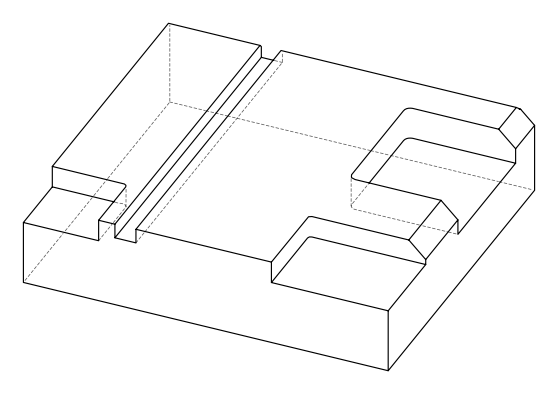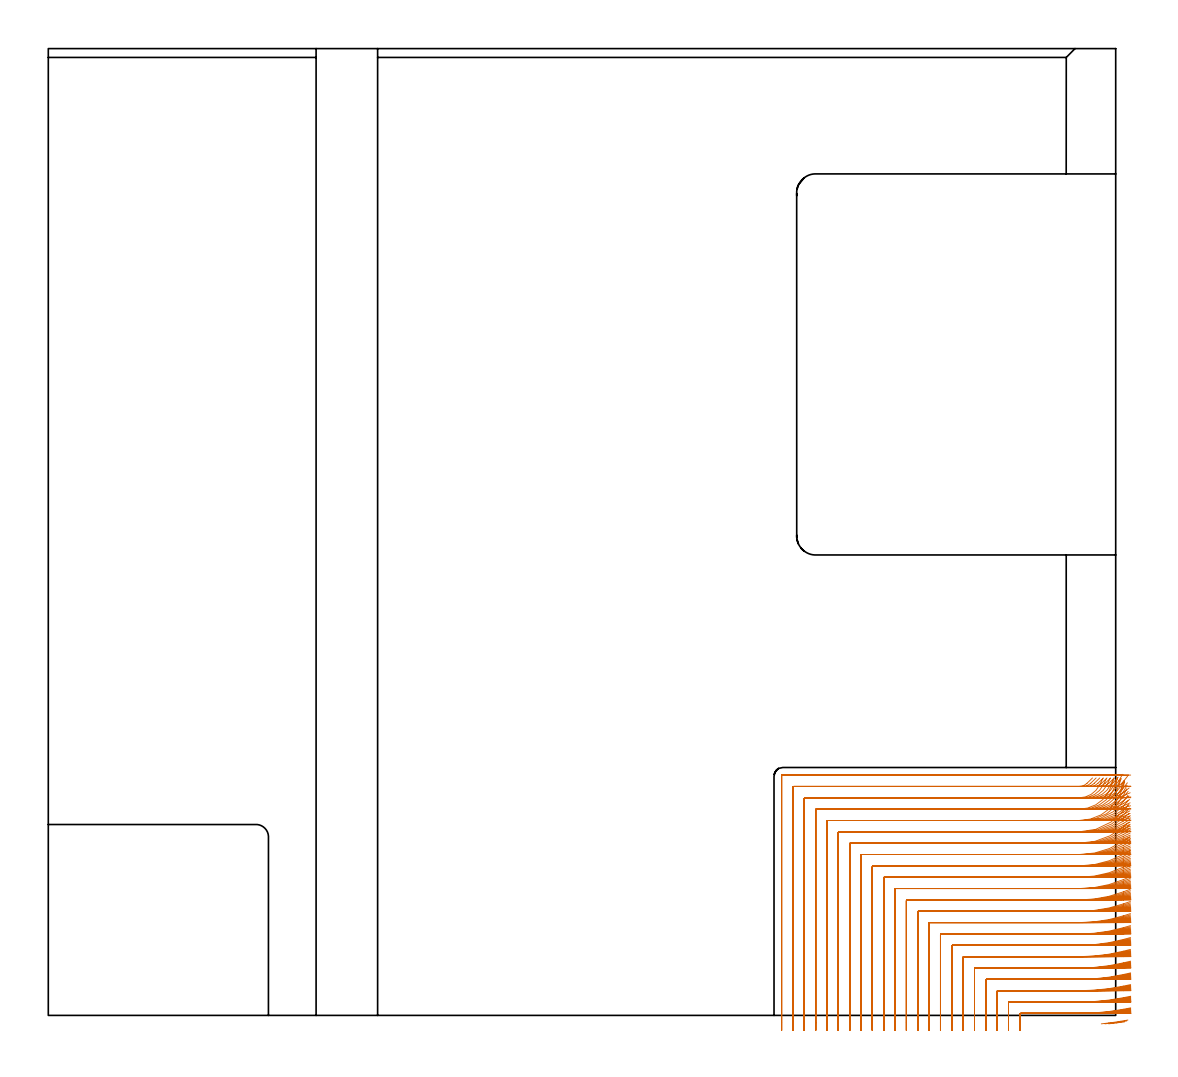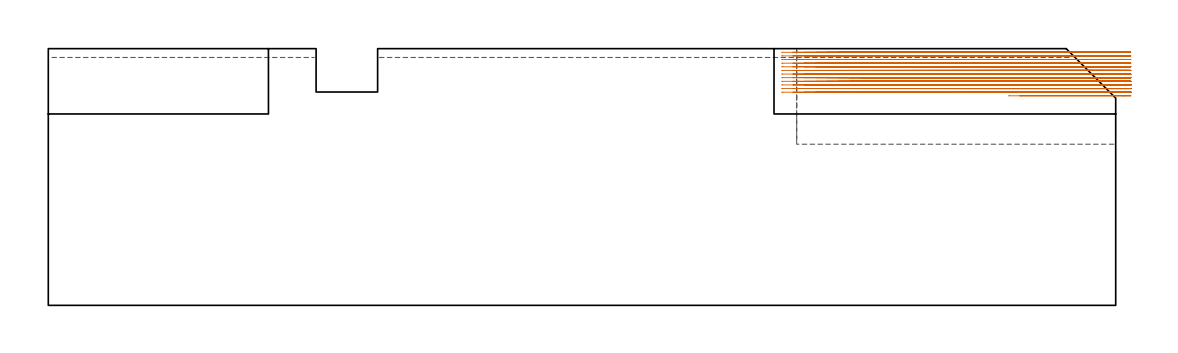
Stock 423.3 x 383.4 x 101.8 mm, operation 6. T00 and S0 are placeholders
(PLAN: 8 operations, 4 tool changes, 271.1 min)
(1 AREA_MILL | FG_CHAMFER_SURFACE | UGT0205_001 | 1.85 min | 665 mm3)
(2 AREA_MILL_1 | FG_CHAMFER_SURFACE_1 | UGT0205_001 | 5.1 min | 19206 mm3)
(3 AREA_MILL_2 | FG_CHAMFER_SURFACE_2 | UGT0205_001 | 4.55 min | 1719 mm3)
(4 AREA_MILL_3 | FG_CHAMFER_SURFACE_3 | UGT0205_001 | 3.14 min | 11022 mm3)
(5 MILL_CORNER_NOTCH_RECTANGULAR | CORNER_NOTCH_RECTANGULAR | NXT0201_009 | Follow Part, ap 2, ae 75% | 36.75 min | 171029 mm3)
(6 MILL_CORNER_NOTCH_RECTANGULAR_1 | CORNER_NOTCH_RECTANGULAR_1 | NXT0201_008 | Follow Part, ap 1.5, ae 75% | 125.67 min | 343431 mm3)
(7 MILL_SLOT | SLOT_PARTIAL_RECTANGULAR | NXT0201_011 | Follow Part, ap 3, ae 75% | 88.8 min | 720566 mm3)
(8 MILL_RECTANGULAR_SLOT | SLOT_RECTANGULAR | UGT0201_106 | Follow Part, ap 6, ae 75% | 5.25 min | 160859 mm3)
(TOOL UGT0205_001 | Chamfer Mill 20 x 3 x 45 deg. | D20 FL50 Z2)
(TOOL NXT0201_009 | ENDMILL 8mm [2P460-0800-NA 1630] | D8 FL26 Z6)
(TOOL NXT0201_008 | ENDMILL 6mm [2P460-0600-NA 1630] | D6 FL26 Z6)
(TOOL NXT0201_011 | ENDMILL 12mm [2P460-1200-NA 1630] | D12 FL38 Z6)
(TOOL UGT0201_106 | End Mill 24 mm | D24 FL25 Z2)
(OP 6 MILL_CORNER_NOTCH_RECTANGULAR_1, part 1 of 2)
G17 G21 G94 G90
T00 M6
G54
G17 G0 G90 X428.139 Y-1.842 S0 M3
G43 Z111.8 H1
Z100.361
G94 G1 X425.18 Y-2.338 F250.
G2 X420.566 Y-3. R99.
G1 X417.587 Y-3.356
G0 Z111.8
X429.248 Y2.987
Z100.361
G1 X426.3 Y2.432
G2 X408.814 Y0.8 R94.5 F500.
G1 X385.594
G3 X385.3 Y0.506 R0.3
G1 Y-3.
Y-6. F250.
G0 Z111.8
X429.243 Y7.598
Z100.361
G1 X426.3 Y7.015
G2 X408.814 Y5.3 R90. F500.
G1 X381.094
G3 X380.8 Y5.006 R0.3
G1 Y-3.
Y-6. F250.
G0 Z111.8
X429.237 Y12.221
Z100.361
G1 X426.3 Y11.607
G2 X408.814 Y9.8 R85.5 F500.
G1 X376.594
G3 X376.3 Y9.506 R0.3
G1 Y-3.
Y-6. F250.
G0 Z111.8
X429.229 Y16.858
Z100.361
G1 X426.3 Y16.21
G2 X408.814 Y14.3 R81. F500.
G1 X372.094
G3 X371.8 Y14.006 R0.3
G1 Y-3.
Y-6. F250.
G0 Z111.8
X429.221 Y21.511
Z100.361
G1 X426.3 Y20.825
G2 X408.814 Y18.8 R76.5 F500.
G1 X367.595
G3 X367.3 Y18.505 R0.3
G1 Y-3.
Y-6. F250.
G0 Z111.8
X429.21 Y26.184
Z100.361
G1 X426.3 Y25.456
G2 X408.814 Y23.3 R72. F500.
G1 X363.095
G3 X362.8 Y23.005 R0.3
G1 Y-3.
Y-6. F250.
G0 Z111.8
X429.198 Y30.881
Z100.361
G1 X426.3 Y30.104
G2 X408.814 Y27.8 R67.5 F500.
G1 X358.595
G3 X358.3 Y27.505 R0.3
G1 Y-3.
Y-6. F250.
G0 Z111.8
X429.182 Y35.608
Z100.361
G1 X426.3 Y34.775
G2 X408.814 Y32.3 R63. F500.
G1 X354.095
G3 X353.8 Y32.005 R0.3
G1 Y-3.
Y-6. F250.
G0 Z111.8
X429.163 Y40.371
Z100.361
G1 X426.3 Y39.474
G2 X408.814 Y36.8 R58.5 F500.
G1 X349.595
G3 X349.3 Y36.505 R0.3
G1 Y-3.
Y-6. F250.
G0 Z111.8
X429.138 Y45.181
Z100.361
G1 X426.3 Y44.209
G2 X408.814 Y41.3 R54. F500.
G1 X345.096
G3 X344.8 Y41.004 R0.3
G1 Y-3.
Y-6. F250.
G0 Z111.8
X429.107 Y50.051
Z100.361
G1 X426.3 Y48.991
G2 X408.814 Y45.8 R49.5 F500.
G1 X340.596
G3 X340.3 Y45.504 R0.3
G1 Y-3.
Y-6. F250.
G0 Z111.8
X429.064 Y55.002
Z100.361
G1 X426.3 Y53.836
G2 X408.814 Y50.3 R45. F500.
G1 X336.096
G3 X335.8 Y50.004 R0.3
G1 Y-3.
Y-6. F250.
G0 Z111.8
X429.006 Y60.065
Z100.361
G1 X426.3 Y58.769
G2 X408.814 Y54.8 R40.5 F500.
G1 X331.596
G3 X331.3 Y54.504 R0.3
G1 Y-3.
Y-6. F250.
G0 Z111.8
X428.922 Y65.289
Z100.361
G1 X426.3 Y63.832
G2 X408.814 Y59.3 R36. F500.
G1 X327.096
G3 X326.8 Y59.004 R0.3
G1 Y-3.
Y-6. F250.
G0 Z111.8
X428.795 Y70.764
Z100.361
G1 X426.3 Y69.099
G2 X408.814 Y63.8 R31.5 F500.
G1 X322.596
G3 X322.3 Y63.504 R0.3
G1 Y-3.
Y-6. F250.
G0 Z111.8
X428.586 Y76.67
Z100.361
G1 X426.3 Y74.727
G2 X408.814 Y68.3 R27. F500.
G1 X318.097
G3 X317.8 Y68.003 R0.3
G1 Y-3.
Y-6. F250.
G0 Z111.8
X428.188 Y83.472
Z100.361
G1 X426.3 Y81.141
G2 X408.814 Y72.8 R22.5 F500.
G1 X313.597
G3 X313.3 Y72.503 R0.3
G1 Y-3.
Y-6. F250.
G0 Z111.8
X426.86 Y92.591
Z100.361
G1 X425.933 Y89.738
G2 X408.814 Y77.3 R18. F500.
G1 X309.097
G3 X308.8 Y77.003 R0.3
G1 Y-3.
Y-6. F250.
G0 Z111.8
X422.597 Y94.165
Z100.361
G1 X421.708 Y91.3
G2 X408.814 Y81.8 R13.5 F500.
G1 X304.597
G3 X304.3 Y81.503 R0.3
G1 Y-3.
Y-6. F250.
G0 Z111.8
X418.21 Y93.987
Z100.361
G1 X416.876 Y91.3
G2 X408.814 Y86.3 R9. F500.
G1 X300.097
G3 X299.8 Y86.003 R0.3
G1 Y-3.
Y-6. F250.
G0 Z111.8
X414.101 Y94.161
Z100.361
G1 X411.949 Y92.071
G2 X408.814 Y90.8 R4.5 F500.
G1 X295.597
G3 X295.3 Y90.503 R0.3
G1 Y-3.
Y-6. F250.
G0 Z111.8
X411.814 Y95.3
Z100.361
G1 X408.814
X291.097 F500.
G3 X290.8 Y95.003 R0.3
G1 Y-3.
Y-6. F250.
G0 Z111.8
X427.701 Y-2.196
Z98.922
G1 X424.734 Y-2.635
G2 X422.005 Y-3. R99.
G1 X419.026 Y-3.356
G0 Z111.8
X429.256 Y2.682
Z98.922
G1 X426.3 Y2.172
G2 X410.253 Y0.8 R94.5 F500.
G1 X385.594
G3 X385.3 Y0.506 R0.3
G1 Y-3.
Y-6. F250.
G0 Z111.8
X429.252 Y7.277
Z98.922
G1 X426.3 Y6.742
G2 X410.253 Y5.3 R90. F500.
G1 X381.094
G3 X380.8 Y5.006 R0.3
G1 Y-3.
Y-6. F250.
G0 Z111.8
X429.247 Y11.882
Z98.922
G1 X426.3 Y11.319
G2 X410.253 Y9.8 R85.5 F500.
G1 X376.594
G3 X376.3 Y9.506 R0.3
G1 Y-3.
Y-6. F250.
G0 Z111.8
X429.241 Y16.5
Z98.922
G1 X426.3 Y15.905
G2 X410.253 Y14.3 R81. F500.
G1 X372.094
G3 X371.8 Y14.006 R0.3
G1 Y-3.
Y-6. F250.
G0 Z111.8
X429.233 Y21.131
Z98.922
G1 X426.3 Y20.502
G2 X410.253 Y18.8 R76.5 F500.
G1 X367.595
G3 X367.3 Y18.505 R0.3
G1 Y-3.
Y-6. F250.
G0 Z111.8
X429.225 Y25.78
Z98.922
G1 X426.3 Y25.111
G2 X410.253 Y23.3 R72. F500.
G1 X363.095
G3 X362.8 Y23.005 R0.3
G1 Y-3.
Y-6. F250.
G0 Z111.8
X429.214 Y30.448
Z98.922
G1 X426.3 Y29.735
G2 X410.253 Y27.8 R67.5 F500.
G1 X358.595
G3 X358.3 Y27.505 R0.3
G1 Y-3.
Y-6. F250.
G0 Z111.8
X429.201 Y35.142
Z98.922
G1 X426.3 Y34.378
G2 X410.253 Y32.3 R63. F500.
G1 X354.095
G3 X353.8 Y32.005 R0.3
G1 Y-3.
Y-6. F250.
G0 Z111.8
X429.185 Y39.867
Z98.922
G1 X426.3 Y39.044
G2 X410.253 Y36.8 R58.5 F500.
G1 X349.595
G3 X349.3 Y36.505 R0.3
G1 Y-3.
Y-6. F250.
G0 Z111.8
X429.164 Y44.631
Z98.922
G1 X426.3 Y43.739
G2 X410.253 Y41.3 R54. F500.
G1 X345.095
G3 X344.8 Y41.004 R0.3
G1 Y-3.
Y-6. F250.
G0 Z111.8
X429.138 Y49.446
Z98.922
G1 X426.3 Y48.473
G2 X410.253 Y45.8 R49.5 F500.
G1 X340.596
G3 X340.3 Y45.504 R0.3
G1 Y-3.
Y-6. F250.
G0 Z111.8
X429.103 Y54.328
Z98.922
G1 X426.3 Y53.258
G2 X410.253 Y50.3 R45. F500.
G1 X336.096
G3 X335.8 Y50.004 R0.3
G1 Y-3.
Y-6. F250.
G0 Z111.8
X429.054 Y59.303
Z98.922
G1 X426.3 Y58.115
G2 X410.253 Y54.8 R40.5 F500.
G1 X331.596
G3 X331.3 Y54.504 R0.3
G1 Y-3.
Y-6. F250.
G0 Z111.8
X428.985 Y64.412
Z98.922
G1 X426.3 Y63.074
G2 X410.253 Y59.3 R36. F500.
G1 X327.096
G3 X326.8 Y59.004 R0.3
G1 Y-3.
Y-6. F250.
G0 Z111.8
X428.882 Y69.722
Z98.922
G1 X426.3 Y68.194
G2 X410.253 Y63.8 R31.5 F500.
G1 X322.596
G3 X322.3 Y63.504 R0.3
G1 Y-3.
Y-6. F250.
G0 Z111.8
X428.713 Y75.369
Z98.922
G1 X426.3 Y73.586
G2 X410.253 Y68.3 R27. F500.
G1 X318.097
G3 X317.8 Y68.004 R0.3
G1 Y-3.
Y-6. F250.
G0 Z111.8
X428.403 Y81.668
Z98.922
G1 X426.3 Y79.528
G2 X410.253 Y72.8 R22.5 F500.
G1 X313.597
G3 X313.3 Y72.503 R0.3
G1 Y-3.
Y-6. F250.
G0 Z111.8
X427.659 Y89.82
Z98.922
G1 X426.3 Y87.146
G2 X410.253 Y77.3 R18. F500.
G1 X309.097
G3 X308.8 Y77.003 R0.3
G1 Y-3.
Y-6. F250.
G0 Z111.8
X424.036 Y94.165
Z98.922
G1 X423.147 Y91.3
G2 X410.253 Y81.8 R13.5 F500.
G1 X304.597
G3 X304.3 Y81.503 R0.3
G1 Y-3.
Y-6. F250.
G0 Z111.8
X419.649 Y93.987
Z98.922
G1 X418.315 Y91.3
G2 X410.253 Y86.3 R9. F500.
G1 X300.097
G3 X299.8 Y86.003 R0.3
G1 Y-3.
Y-6. F250.
G0 Z111.8
X415.54 Y94.163
Z98.922
G1 X413.389 Y92.072
G2 X410.253 Y90.8 R4.5 F500.
G1 X295.597
G3 X295.3 Y90.503 R0.3
G1 Y-3.
Y-6. F250.
G0 Z111.8
X413.253 Y95.3
Z98.922
G1 X410.253
X291.097 F500.
G3 X290.8 Y95.003 R0.3
G1 Y-3.
Y-6. F250.
G0 Z111.8
X426.802 Y-2.586
Z97.483
G1 X423.825 Y-2.954
G2 X423.499 Y-2.993 R99.
G1 X420.521 Y-3.351
G0 Z111.8
X429.264 Y2.4
Z97.483
G1 X426.3 Y1.936
G2 X411.692 Y0.8 R94.5 F500.
G1 X385.594
G3 X385.3 Y0.506 R0.3
G1 Y-3.
Y-6. F250.
G0 Z111.8
X429.26 Y6.98
Z97.483
G1 X426.3 Y6.493
G2 X411.692 Y5.3 R90. F500.
G1 X381.094
G3 X380.8 Y5.006 R0.3
G1 Y-3.
Y-6. F250.
G0 Z111.8
X429.256 Y11.57
Z97.483
G1 X426.3 Y11.057
G2 X411.692 Y9.8 R85.5 F500.
G1 X376.594
G3 X376.3 Y9.506 R0.3
G1 Y-3.
Y-6. F250.
G0 Z111.8
X429.251 Y16.169
Z97.483
G1 X426.3 Y15.628
G2 X411.692 Y14.3 R81. F500.
G1 X372.094
G3 X371.8 Y14.006 R0.3
G1 Y-3.
Y-6. F250.
G0 Z111.8
X429.245 Y20.781
Z97.483
G1 X426.3 Y20.208
G2 X411.692 Y18.8 R76.5 F500.
G1 X367.595
G3 X367.3 Y18.505 R0.3
G1 Y-3.
Y-6. F250.
G0 Z111.8
X429.238 Y25.406
Z97.483
G1 X426.3 Y24.797
G2 X411.692 Y23.3 R72. F500.
G1 X363.095
G3 X362.8 Y23.005 R0.3
G1 Y-3.
Y-6. F250.
G0 Z111.8
X429.229 Y30.049
Z97.483
G1 X426.3 Y29.4
G2 X411.692 Y27.8 R67.5 F500.
G1 X358.595
G3 X358.3 Y27.505 R0.3
G1 Y-3.
Y-6. F250.
G0 Z111.8
X429.218 Y34.713
Z97.483
G1 X426.3 Y34.017
G2 X411.692 Y32.3 R63. F500.
G1 X354.095
G3 X353.8 Y32.005 R0.3
G1 Y-3.
Y-6. F250.
G0 Z111.8
X429.205 Y39.402
Z97.483
G1 X426.3 Y38.653
G2 X411.692 Y36.8 R58.5 F500.
G1 X349.595
G3 X349.3 Y36.505 R0.3
G1 Y-3.
Y-6. F250.
G0 Z111.8
X429.188 Y44.125
Z97.483
G1 X426.3 Y43.313
G2 X411.692 Y41.3 R54. F500.
G1 X345.095
G3 X344.8 Y41.005 R0.3
G1 Y-3.
Y-6. F250.
G0 Z111.8
X429.166 Y48.89
Z97.483
G1 X426.3 Y48.005
G2 X411.692 Y45.8 R49.5 F500.
G1 X340.596
G3 X340.3 Y45.504 R0.3
G1 Y-3.
Y-6. F250.
G0 Z111.8
X429.138 Y53.711
Z97.483
G1 X426.3 Y52.737
G2 X411.692 Y50.3 R45. F500.
G1 X336.096
G3 X335.8 Y50.004 R0.3
G1 Y-3.
Y-6. F250.
G0 Z111.8
X429.098 Y58.608
Z97.483
G1 X426.3 Y57.526
G2 X411.692 Y54.8 R40.5 F500.
G1 X331.596
G3 X331.3 Y54.504 R0.3
G1 Y-3.
Y-6. F250.
G0 Z111.8
X429.042 Y63.614
Z97.483
G1 X426.3 Y62.397
G2 X411.692 Y59.3 R36. F500.
G1 X327.096
G3 X326.8 Y59.004 R0.3
G1 Y-3.
Y-6. F250.
G0 Z111.8
X428.958 Y68.783
Z97.483
G1 X426.3 Y67.392
G2 X411.692 Y63.8 R31.5 F500.
G1 X322.596
G3 X322.3 Y63.504 R0.3
G1 Y-3.
Y-6. F250.
G0 Z111.8
X428.823 Y74.216
Z97.483
G1 X426.3 Y72.593
G2 X411.692 Y68.3 R27. F500.
G1 X318.096
G3 X317.8 Y68.004 R0.3
G1 Y-3.
Y-6. F250.
G0 Z111.8
X428.582 Y80.135
Z97.483
G1 X426.3 Y78.187
G2 X411.692 Y72.8 R22.5 F500.
G1 X313.597
G3 X313.3 Y72.503 R0.3
G1 Y-3.
Y-6. F250.
G0 Z111.8
X428.053 Y87.218
Z97.483
G1 X426.3 Y84.783
G2 X411.692 Y77.3 R18. F500.
G1 X309.097
G3 X308.8 Y77.003 R0.3
G1 Y-3.
Y-6. F250.
G0 Z111.8
X425.45 Y93.895
Z97.483
G1 X424.505 Y91.047
G2 X411.692 Y81.8 R13.5 F500.
G1 X304.597
G3 X304.3 Y81.503 R0.3
G1 Y-3.
Y-6. F250.
G0 Z111.8
X421.088 Y93.987
Z97.483
G1 X419.754 Y91.3
G2 X411.692 Y86.3 R9. F500.
G1 X300.097
G3 X299.8 Y86.003 R0.3
G1 Y-3.
Y-6. F250.
G0 Z111.8
X416.979 Y94.163
Z97.483
G1 X414.828 Y92.072
G2 X411.692 Y90.8 R4.5 F500.
G1 X295.597
G3 X295.3 Y90.503 R0.3
G1 Y-3.
Y-6. F250.
G0 Z111.8
X414.692 Y95.3
Z97.483
G1 X411.692
X291.097 F500.
G3 X290.8 Y95.003 R0.3
G1 Y-3.
Y-6. F250.
G0 Z111.8
X429.271 Y2.14
Z96.044
G1 X426.3 Y1.722
G2 X413.131 Y0.8 R94.5 F500.
G1 X385.594
G3 X385.3 Y0.506 R0.3
G1 Y-3.
Y-6. F250.
G0 Z111.8
X429.268 Y6.708
Z96.044
G1 X426.3 Y6.269
G2 X413.131 Y5.3 R90. F500.
G1 X381.094
G3 X380.8 Y5.006 R0.3
G1 Y-3.
Y-6. F250.
G0 Z111.8
X429.264 Y11.282
Z96.044
G1 X426.3 Y10.82
G2 X413.131 Y9.8 R85.5 F500.
G1 X376.594
G3 X376.3 Y9.506 R0.3
G1 Y-3.
Y-6. F250.
G0 Z111.8
X429.26 Y15.865
Z96.044
G1 X426.3 Y15.378
G2 X413.131 Y14.3 R81. F500.
G1 X372.094
G3 X371.8 Y14.006 R0.3
G1 Y-3.
Y-6. F250.
G0 Z111.8
X429.255 Y20.458
Z96.044
G1 X426.3 Y19.942
G2 X413.131 Y18.8 R76.5 F500.
G1 X367.595
G3 X367.3 Y18.505 R0.3
G1 Y-3.
Y-6. F250.
G0 Z111.8
X429.249 Y25.063
Z96.044
G1 X426.3 Y24.515
G2 X413.131 Y23.3 R72. F500.
G1 X363.095
G3 X362.8 Y23.005 R0.3
G1 Y-3.
Y-6. F250.
G0 Z111.8
X429.242 Y29.682
Z96.044
G1 X426.3 Y29.097
G2 X413.131 Y27.8 R67.5 F500.
G1 X358.595
G3 X358.3 Y27.505 R0.3
G1 Y-3.
Y-6. F250.
G0 Z111.8
X429.234 Y34.319
Z96.044
G1 X426.3 Y33.692
G2 X413.131 Y32.3 R63. F500.
G1 X354.095
G3 X353.8 Y32.005 R0.3
G1 Y-3.
Y-6. F250.
G0 Z111.8
X429.223 Y38.977
Z96.044
G1 X426.3 Y38.301
G2 X413.131 Y36.8 R58.5 F500.
G1 X349.595
G3 X349.3 Y36.505 R0.3
G1 Y-3.
Y-6. F250.
G0 Z111.8
X429.209 Y43.662
Z96.044
G1 X426.3 Y42.93
G2 X413.131 Y41.3 R54. F500.
G1 X345.095
G3 X344.8 Y41.005 R0.3
G1 Y-3.
Y-6. F250.
G0 Z111.8
X429.192 Y48.382
Z96.044
G1 X426.3 Y47.584
G2 X413.131 Y45.8 R49.5 F500.
G1 X340.596
G3 X340.3 Y45.504 R0.3
G1 Y-3.
Y-6. F250.
G0 Z111.8
X429.169 Y53.148
Z96.044
G1 X426.3 Y52.27
G2 X413.131 Y50.3 R45. F500.
G1 X336.096
G3 X335.8 Y50.004 R0.3
G1 Y-3.
Y-6. F250.
G0 Z111.8
X429.137 Y57.976
Z96.044
G1 X426.3 Y57.001
G2 X413.131 Y54.8 R40.5 F500.
G1 X331.596
G3 X331.3 Y54.504 R0.3
G1 Y-3.
Y-6. F250.
G0 Z111.8
X429.092 Y62.892
Z96.044
G1 X426.3 Y61.795
G2 X413.131 Y59.3 R36. F500.
G1 X327.096
G3 X326.8 Y59.004 R0.3
G1 Y-3.
Y-6. F250.
G0 Z111.8
X429.025 Y67.939
Z96.044
G1 X426.3 Y66.685
G2 X413.131 Y63.8 R31.5 F500.
G1 X322.596
G3 X322.3 Y63.504 R0.3
G1 Y-3.
Y-6. F250.
G0 Z111.8
X428.919 Y73.192
Z96.044
G1 X426.3 Y71.729
G2 X413.131 Y68.3 R27. F500.
G1 X318.096
G3 X317.8 Y68.004 R0.3
G1 Y-3.
Y-6. F250.
G0 Z111.8
X428.732 Y78.812
Z96.044
G1 X426.3 Y77.056
G2 X413.131 Y72.8 R22.5 F500.
G1 X313.597
G3 X313.3 Y72.503 R0.3
G1 Y-3.
Y-6. F250.
G0 Z111.8
X428.345 Y85.224
Z96.044
G1 X426.3 Y83.029
G2 X413.131 Y77.3 R18. F500.
G1 X309.097
G3 X308.8 Y77.003 R0.3
G1 Y-3.
Y-6. F250.
G0 Z111.8
X426.763 Y92.97
Z96.044
G1 X425.628 Y90.193
G2 X413.131 Y81.8 R13.5 F500.
G1 X304.597
G3 X304.3 Y81.503 R0.3
G1 Y-3.
Y-6. F250.
G0 Z111.8
X422.527 Y93.987
Z96.044
G1 X421.193 Y91.3
G2 X413.131 Y86.3 R9. F500.
G1 X300.097
G3 X299.8 Y86.003 R0.3
G1 Y-3.
Y-6. F250.
G0 Z111.8
X418.418 Y94.162
Z96.044
G1 X416.267 Y92.072
G2 X413.131 Y90.8 R4.5 F500.
G1 X295.597
G3 X295.3 Y90.503 R0.3
G1 Y-3.
Y-6. F250.
G0 Z111.8
X416.131 Y95.3
Z96.044
G1 X413.131
X291.097 F500.
G3 X290.8 Y95.003 R0.3
G1 Y-3.
Y-6. F250.
G0 Z111.8
X429.277 Y1.903
Z94.605
G1 X426.3 Y1.531
G2 X414.571 Y0.8 R94.5 F500.
G1 X385.594
G3 X385.3 Y0.506 R0.3
G1 Y-3.
Y-6. F250.
G0 Z111.8
X429.274 Y6.458
Z94.605
G1 X426.3 Y6.067
G2 X414.571 Y5.3 R90. F500.
G1 X381.094
G3 X380.8 Y5.006 R0.3
G1 Y-3.
Y-6. F250.
G0 Z111.8
X429.272 Y11.02
Z94.605
G1 X426.3 Y10.608
G2 X414.571 Y9.8 R85.5 F500.
G1 X376.594
G3 X376.3 Y9.506 R0.3
G1 Y-3.
Y-6. F250.
G0 Z111.8
X429.268 Y15.588
Z94.605
G1 X426.3 Y15.154
G2 X414.571 Y14.3 R81. F500.
G1 X372.094
G3 X371.8 Y14.006 R0.3
G1 Y-3.
Y-6. F250.
G0 Z111.8
X429.265 Y20.164
Z94.605
G1 X426.3 Y19.704
G2 X414.571 Y18.8 R76.5 F500.
G1 X367.595
G3 X367.3 Y18.505 R0.3
G1 Y-3.
Y-6. F250.
G0 Z111.8
X429.26 Y24.75
Z94.605
G1 X426.3 Y24.262
G2 X414.571 Y23.3 R72. F500.
G1 X363.095
G3 X362.8 Y23.005 R0.3
G1 Y-3.
Y-6. F250.
G0 Z111.8
X429.254 Y29.348
Z94.605
G1 X426.3 Y28.827
G2 X414.571 Y27.8 R67.5 F500.
G1 X358.595
G3 X358.3 Y27.505 R0.3
G1 Y-3.
Y-6. F250.
G0 Z111.8
X429.248 Y33.96
Z94.605
G1 X426.3 Y33.401
G2 X414.571 Y32.3 R63. F500.
G1 X354.095
G3 X353.8 Y32.005 R0.3
G1 Y-3.
Y-6. F250.
G0 Z111.8
X429.239 Y38.589
Z94.605
G1 X426.3 Y37.988
G2 X414.571 Y36.8 R58.5 F500.
G1 X349.595
G3 X349.3 Y36.505 R0.3
G1 Y-3.
Y-6. F250.
G0 Z111.8
X429.228 Y43.241
Z94.605
G1 X426.3 Y42.589
G2 X414.571 Y41.3 R54. F500.
G1 X345.096
G3 X344.8 Y41.004 R0.3
G1 Y-3.
Y-6. F250.
G0 Z111.8
X429.215 Y47.92
Z94.605
G1 X426.3 Y47.21
G2 X414.571 Y45.8 R49.5 F500.
G1 X340.596
G3 X340.3 Y45.504 R0.3
G1 Y-3.
Y-6. F250.
G0 Z111.8
X429.196 Y52.637
Z94.605
G1 X426.3 Y51.855
G2 X414.571 Y50.3 R45. F500.
G1 X336.096
G3 X335.8 Y50.004 R0.3
G1 Y-3.
Y-6. F250.
G0 Z111.8
X429.171 Y57.404
Z94.605
G1 X426.3 Y56.535
G2 X414.571 Y54.8 R40.5 F500.
G1 X331.596
G3 X331.3 Y54.504 R0.3
G1 Y-3.
Y-6. F250.
G0 Z111.8
X429.136 Y62.242
Z94.605
G1 X426.3 Y61.264
G2 X414.571 Y59.3 R36. F500.
G1 X327.096
G3 X326.8 Y59.004 R0.3
G1 Y-3.
Y-6. F250.
G0 Z111.8
X429.084 Y67.182
Z94.605
G1 X426.3 Y66.065
G2 X414.571 Y63.8 R31.5 F500.
G1 X322.596
G3 X322.3 Y63.504 R0.3
G1 Y-3.
Y-6. F250.
G0 Z111.8
X429.002 Y72.284
Z94.605
G1 X426.3 Y70.98
G2 X414.571 Y68.3 R27. F500.
G1 X318.097
G3 X317.8 Y68.003 R0.3
G1 Y-3.
Y-6. F250.
G0 Z111.8
X428.86 Y77.663
Z94.605
G1 X426.3 Y76.099
G2 X414.571 Y72.8 R22.5 F500.
G1 X313.597
G3 X313.3 Y72.503 R0.3
G1 Y-3.
Y-6. F250.
G0 Z111.8
X428.576 Y83.6
Z94.605
G1 X426.3 Y81.646
G2 X414.571 Y77.3 R18. F500.
G1 X309.097
G3 X308.8 Y77.003 R0.3
G1 Y-3.
Y-6. F250.
G0 Z111.8
X427.777 Y91.194
Z94.605
G1 X426.286 Y88.59
G2 X414.571 Y81.8 R13.5 F500.
G1 X304.597
G3 X304.3 Y81.503 R0.3
G1 Y-3.
Y-6. F250.
G0 Z111.8
X423.967 Y93.987
Z94.605
G1 X422.634 Y91.3
G2 X414.571 Y86.3 R9. F500.
G1 X300.097
G3 X299.8 Y86.003 R0.3
G1 Y-3.
Y-6. F250.
G0 Z111.8
X419.859 Y94.162
Z94.605
G1 X417.706 Y92.072
G2 X414.571 Y90.8 R4.5 F500.
G1 X295.597
G3 X295.3 Y90.503 R0.3
G1 Y-3.
Y-6. F250.
G0 Z111.8
X417.571 Y95.3
Z94.605
G1 X414.571
X291.097 F500.
G3 X290.8 Y95.003 R0.3
G1 Y-3.
Y-6. F250.
G0 Z111.8
X429.282 Y1.689
Z93.167
G1 X426.3 Y1.362
G2 X416.01 Y0.8 R94.5 F500.
G1 X385.594
G3 X385.3 Y0.506 R0.3
G1 Y-3.
Y-6. F250.
G0 Z111.8
X429.28 Y6.233
Z93.167
G1 X426.3 Y5.89
G2 X416.01 Y5.3 R90. F500.
G1 X381.094
G3 X380.8 Y5.006 R0.3
G1 Y-3.
Y-6. F250.
G0 Z111.8
X429.278 Y10.783
Z93.167
G1 X426.3 Y10.422
G2 X416.01 Y9.8 R85.5 F500.
G1 X376.594
G3 X376.3 Y9.506 R0.3
G1 Y-3.
Y-6. F250.
G0 Z111.8
X429.276 Y15.337
Z93.167
G1 X426.3 Y14.956
G2 X416.01 Y14.3 R81. F500.
G1 X372.094
G3 X371.8 Y14.006 R0.3
G1 Y-3.
Y-6. F250.
G0 Z111.8
X429.273 Y19.899
Z93.167
G1 X426.3 Y19.495
G2 X416.01 Y18.8 R76.5 F500.
G1 X367.595
G3 X367.3 Y18.505 R0.3
G1 Y-3.
Y-6. F250.
G0 Z111.8
X429.269 Y24.468
Z93.167
G1 X426.3 Y24.039
G2 X416.01 Y23.3 R72. F500.
G1 X363.095
G3 X362.8 Y23.005 R0.3
G1 Y-3.
Y-6. F250.
G0 Z111.8
X429.265 Y29.046
Z93.167
G1 X426.3 Y28.589
G2 X416.01 Y27.8 R67.5 F500.
G1 X358.595
G3 X358.3 Y27.505 R0.3
G1 Y-3.
Y-6. F250.
G0 Z111.8
X429.26 Y33.636
Z93.167
G1 X426.3 Y33.146
G2 X416.01 Y32.3 R63. F500.
G1 X354.095
G3 X353.8 Y32.005 R0.3
G1 Y-3.
Y-6. F250.
G0 Z111.8
X429.253 Y38.24
Z93.167
G1 X426.3 Y37.712
G2 X416.01 Y36.8 R58.5 F500.
G1 X349.595
G3 X349.3 Y36.505 R0.3
G1 Y-3.
Y-6. F250.
G0 Z111.8
X429.245 Y42.861
Z93.167
G1 X426.3 Y42.29
G2 X416.01 Y41.3 R54. F500.
G1 X345.096
G3 X344.8 Y41.004 R0.3
G1 Y-3.
Y-6. F250.
G0 Z111.8
X429.234 Y47.505
Z93.167
G1 X426.3 Y46.881
G2 X416.01 Y45.8 R49.5 F500.
G1 X340.596
G3 X340.3 Y45.504 R0.3
G1 Y-3.
Y-6. F250.
G0 Z111.8
X429.22 Y52.178
Z93.167
G1 X426.3 Y51.492
G2 X416.01 Y50.3 R45. F500.
G1 X336.096
G3 X335.8 Y50.004 R0.3
G1 Y-3.
Y-6. F250.
G0 Z111.8
X429.202 Y56.891
Z93.167
G1 X426.3 Y56.129
G2 X416.01 Y54.8 R40.5 F500.
G1 X331.596
G3 X331.3 Y54.504 R0.3
G1 Y-3.
Y-6. F250.
G0 Z111.8
X429.175 Y61.66
Z93.167
G1 X426.3 Y60.802
G2 X416.01 Y59.3 R36. F500.
G1 X327.096
G3 X326.8 Y59.004 R0.3
G1 Y-3.
Y-6. F250.
G0 Z111.8
X429.135 Y66.508
Z93.167
G1 X426.3 Y65.528
G2 X416.01 Y63.8 R31.5 F500.
G1 X322.596
G3 X322.3 Y63.504 R0.3
G1 Y-3.
Y-6. F250.
G0 Z111.8
X429.074 Y71.481
Z93.167
G1 X426.3 Y70.338
G2 X416.01 Y68.3 R27. F500.
G1 X318.097
G3 X317.8 Y68.003 R0.3
G1 Y-3.
Y-6. F250.
G0 Z111.8
X428.968 Y76.663
Z93.167
G1 X426.3 Y75.291
G2 X416.01 Y72.8 R22.5 F500.
G1 X313.597
G3 X313.3 Y72.503 R0.3
G1 Y-3.
Y-6. F250.
G0 Z111.8
X428.761 Y82.247
Z93.167
G1 X426.3 Y80.532
G2 X416.01 Y77.3 R18. F500.
G1 X309.097
G3 X308.8 Y77.003 R0.3
G1 Y-3.
Y-6. F250.
G0 Z111.8
X428.242 Y88.848
Z93.167
G1 X426.3 Y86.562
G2 X416.01 Y81.8 R13.5 F500.
G1 X304.597
G3 X304.3 Y81.503 R0.3
G1 Y-3.
Y-6. F250.
G0 Z111.8
X425.39 Y93.883
Z93.167
G1 X424.027 Y91.211
G2 X416.01 Y86.3 R9. F500.
G1 X300.097
G3 X299.8 Y86.003 R0.3
G1 Y-3.
Y-6. F250.
G0 Z111.8
X421.297 Y94.162
Z93.167
G1 X419.145 Y92.072
G2 X416.01 Y90.8 R4.5 F500.
G1 X295.597
G3 X295.3 Y90.503 R0.3
G1 Y-3.
Y-6. F250.
G0 Z111.8
X419.01 Y95.3
Z93.167
G1 X416.01
X291.097 F500.
G3 X290.8 Y95.003 R0.3
G1 Y-3.
Y-6. F250.
G0 Z111.8
X429.287 Y1.496
Z91.728
G1 X426.3 Y1.215
G2 X417.449 Y0.8 R94.5 F500.
G1 X385.594
G3 X385.3 Y0.506 R0.3
G1 Y-3.
Y-6. F250.
G0 Z111.8
X429.285 Y6.031
Z91.728
G1 X426.3 Y5.736
G2 X417.449 Y5.3 R90. F500.
G1 X381.094
G3 X380.8 Y5.006 R0.3
G1 Y-3.
Y-6. F250.
G0 Z111.8
X429.284 Y10.57
Z91.728
G1 X426.3 Y10.259
G2 X417.449 Y9.8 R85.5 F500.
G1 X376.594
G3 X376.3 Y9.506 R0.3
G1 Y-3.
Y-6. F250.
G0 Z111.8
X429.282 Y15.113
Z91.728
G1 X426.3 Y14.785
G2 X417.449 Y14.3 R81. F500.
G1 X372.094
G3 X371.8 Y14.006 R0.3
G1 Y-3.
Y-6. F250.
G0 Z111.8
X429.28 Y19.661
Z91.728
G1 X426.3 Y19.314
G2 X417.449 Y18.8 R76.5 F500.
G1 X367.595
G3 X367.3 Y18.505 R0.3
G1 Y-3.
Y-6. F250.
G0 Z111.8
X429.277 Y24.215
Z91.728
G1 X426.3 Y23.846
G2 X417.449 Y23.3 R72. F500.
G1 X363.095
G3 X362.8 Y23.005 R0.3
G1 Y-3.
Y-6. F250.
G0 Z111.8
X429.274 Y28.776
Z91.728
G1 X426.3 Y28.383
G2 X417.449 Y27.8 R67.5 F500.
G1 X358.595
G3 X358.3 Y27.505 R0.3
G1 Y-3.
Y-6. F250.
G0 Z111.8
X429.27 Y33.346
Z91.728
G1 X426.3 Y32.925
G2 X417.449 Y32.3 R63. F500.
G1 X354.095
G3 X353.8 Y32.005 R0.3
G1 Y-3.
Y-6. F250.
G0 Z111.8
X429.265 Y37.927
Z91.728
G1 X426.3 Y37.473
G2 X417.449 Y36.8 R58.5 F500.
G1 X349.595
G3 X349.3 Y36.505 R0.3
G1 Y-3.
Y-6. F250.
G0 Z111.8
X429.259 Y42.522
Z91.728
G1 X426.3 Y42.03
G2 X417.449 Y41.3 R54. F500.
G1 X345.095
G3 X344.8 Y41.005 R0.3
G1 Y-3.
Y-6. F250.
G0 Z111.8
X429.252 Y47.134
Z91.728
G1 X426.3 Y46.598
G2 X417.449 Y45.8 R49.5 F500.
G1 X340.596
G3 X340.3 Y45.504 R0.3
G1 Y-3.
Y-6. F250.
G0 Z111.8
X429.241 Y51.769
Z91.728
G1 X426.3 Y51.179
G2 X417.449 Y50.3 R45. F500.
G1 X336.096
G3 X335.8 Y50.004 R0.3
G1 Y-3.
Y-6. F250.
G0 Z111.8
X429.227 Y56.435
Z91.728
G1 X426.3 Y55.779
G2 X417.449 Y54.8 R40.5 F500.
G1 X331.596
G3 X331.3 Y54.504 R0.3
G1 Y-3.
Y-6. F250.
G0 Z111.8
X429.208 Y61.143
Z91.728
G1 X426.3 Y60.405
G2 X417.449 Y59.3 R36. F500.
G1 X327.096
G3 X326.8 Y59.004 R0.3
G1 Y-3.
Y-6. F250.
G0 Z111.8
X429.179 Y65.912
Z91.728
G1 X426.3 Y65.069
G2 X417.449 Y63.8 R31.5 F500.
G1 X322.596
G3 X322.3 Y63.504 R0.3
G1 Y-3.
Y-6. F250.
G0 Z111.8
X429.134 Y70.775
Z91.728
G1 X426.3 Y69.792
G2 X417.449 Y68.3 R27. F500.
G1 X318.097
G3 X317.8 Y68.003 R0.3
G1 Y-3.
Y-6. F250.
G0 Z111.8
X429.058 Y75.794
Z91.728
G1 X426.3 Y74.614
G2 X417.449 Y72.8 R22.5 F500.
G1 X313.597
G3 X313.3 Y72.503 R0.3
G1 Y-3.
Y-6. F250.
G0 Z111.8
X428.912 Y81.102
Z91.728
G1 X426.3 Y79.626
G2 X417.449 Y77.3 R18. F500.
G1 X309.097
G3 X308.8 Y77.003 R0.3
G1 Y-3.
Y-6. F250.
G0 Z111.8
X428.565 Y87.073
Z91.728
G1 X426.3 Y85.106
G2 X417.449 Y81.8 R13.5 F500.
G1 X304.597
G3 X304.3 Y81.503 R0.3
G1 Y-3.
Y-6. F250.
G0 Z111.8
X426.705 Y93.22
Z91.728
G1 X425.156 Y90.652
G2 X417.449 Y86.3 R9. F500.
G1 X300.097
G3 X299.8 Y86.003 R0.3
G1 Y-3.
Y-6. F250.
G0 Z111.8
X422.736 Y94.159
Z91.728
G1 X420.583 Y92.07
G2 X417.449 Y90.8 R4.5 F500.
G1 X295.597
G3 X295.3 Y90.503 R0.3
G1 Y-3.
Y-6. F250.
G0 Z111.8
X420.449 Y95.3
Z91.728
G1 X417.449
X291.097 F500.
G3 X290.8 Y95.003 R0.3
G1 Y-3.
Y-6. F250.
G0 Z111.8
X429.291 Y1.32
Z90.289
G1 X426.3 Y1.087
G2 X418.946 Y0.8 R94.5 F500.
G1 X385.594
G3 X385.3 Y0.506 R0.3
G1 Y-3.
Y-6. F250.
G0 Z111.8
X429.29 Y5.846
Z90.289
G1 X426.3 Y5.601
G2 X418.946 Y5.3 R90. F500.
G1 X381.094
G3 X380.8 Y5.006 R0.3
G1 Y-3.
Y-6. F250.
G0 Z111.8
X429.289 Y10.375
Z90.289
G1 X426.3 Y10.117
G2 X418.946 Y9.8 R85.5 F500.
G1 X376.594
G3 X376.3 Y9.506 R0.3
G1 Y-3.
Y-6. F250.
G0 Z111.8
X429.288 Y14.907
Z90.289
G1 X426.3 Y14.635
G2 X418.946 Y14.3 R81. F500.
G1 X372.094
G3 X371.8 Y14.006 R0.3
G1 Y-3.
Y-6. F250.
G0 Z111.8
X429.286 Y19.443
Z90.289
G1 X426.3 Y19.154
G2 X418.946 Y18.8 R76.5 F500.
G1 X367.595
G3 X367.3 Y18.505 R0.3
G1 Y-3.
Y-6. F250.
G0 Z111.8
X429.284 Y23.983
Z90.289
G1 X426.3 Y23.677
G2 X418.946 Y23.3 R72. F500.
G1 X363.095
G3 X362.8 Y23.005 R0.3
G1 Y-3.
Y-6. F250.
G0 Z111.8
X429.282 Y28.529
Z90.289
G1 X426.3 Y28.202
G2 X418.946 Y27.8 R67.5 F500.
G1 X358.595
G3 X358.3 Y27.505 R0.3
G1 Y-3.
Y-6. F250.
G0 Z111.8
X429.279 Y33.081
Z90.289
G1 X426.3 Y32.731
G2 X418.946 Y32.3 R63. F500.
G1 X354.095
G3 X353.8 Y32.005 R0.3
G1 Y-3.
Y-6. F250.
G0 Z111.8
X429.276 Y37.641
Z90.289
G1 X426.3 Y37.264
G2 X418.946 Y36.8 R58.5 F500.
G1 X349.595
G3 X349.3 Y36.505 R0.3
G1 Y-3.
Y-6. F250.
G0 Z111.8
X429.272 Y42.212
Z90.289
G1 X426.3 Y41.803
G2 X418.946 Y41.3 R54. F500.
G1 X345.095
G3 X344.8 Y41.005 R0.3
G1 Y-3.
Y-6. F250.
G0 Z111.8
X429.267 Y46.795
Z90.289
G1 X426.3 Y46.349
G2 X418.946 Y45.8 R49.5 F500.
G1 X340.596
G3 X340.3 Y45.504 R0.3
G1 Y-3.
Y-6. F250.
G0 Z111.8
X429.26 Y51.395
Z90.289
G1 X426.3 Y50.905
G2 X418.946 Y50.3 R45. F500.
G1 X336.096
G3 X335.8 Y50.004 R0.3
G1 Y-3.
Y-6. F250.
G0 Z111.8
X429.25 Y56.018
Z90.289
G1 X426.3 Y55.473
G2 X418.946 Y54.8 R40.5 F500.
G1 X331.596
G3 X331.3 Y54.504 R0.3
G1 Y-3.
Y-6. F250.
G0 Z111.8
X429.237 Y60.672
Z90.289
G1 X426.3 Y60.059
G2 X418.946 Y59.3 R36. F500.
G1 X327.096
G3 X326.8 Y59.004 R0.3
G1 Y-3.
Y-6. F250.
G0 Z111.8
X429.217 Y65.371
Z90.289
G1 X426.3 Y64.671
G2 X418.946 Y63.8 R31.5 F500.
G1 X322.596
G3 X322.3 Y63.504 R0.3
G1 Y-3.
Y-6. F250.
G0 Z111.8
X429.187 Y70.138
Z90.289
G1 X426.3 Y69.321
G2 X418.946 Y68.3 R27. F500.
G1 X318.097
G3 X317.8 Y68.003 R0.3
G1 Y-3.
Y-6. F250.
G0 Z111.8
X429.135 Y75.016
Z90.289
G1 X426.3 Y74.036
G2 X418.946 Y72.8 R22.5 F500.
G1 X313.597
G3 X313.3 Y72.503 R0.3
G1 Y-3.
Y-6. F250.
G0 Z111.8
X429.038 Y80.097
Z90.289
G1 X426.3 Y78.871
G2 X418.946 Y77.3 R18. F500.
G1 X309.097
G3 X308.8 Y77.003 R0.3
G1 Y-3.
Y-6. F250.
G0 Z111.8
X428.816 Y85.613
Z90.289
G1 X426.3 Y83.979
G2 X418.946 Y81.8 R13.5 F500.
G1 X304.597
G3 X304.3 Y81.503 R0.3
G1 Y-3.
Y-6. F250.
G0 Z111.8
X427.928 Y92.247
Z90.289
G1 X426.114 Y89.858
G2 X418.946 Y86.3 R9. F500.
G1 X300.097
G3 X299.8 Y86.003 R0.3
G1 Y-3.
Y-6. F250.
G0 Z111.8
X424.287 Y94.452
Z90.289
G1 X422.252 Y92.247
G2 X418.946 Y90.8 R4.5 F500.
G1 X295.597
G3 X295.3 Y90.503 R0.3
G1 Y-3.
Y-6. F250.
G0 Z111.8
X421.946 Y95.3
Z90.289
G1 X418.946
X291.097 F500.
G3 X290.8 Y95.003 R0.3
G1 Y-3.
Y-6. F250.
G0 Z111.8
X429.295 Y1.15
Z88.85
G1 X426.3 Y0.97
G2 X420.628 Y0.8 R94.5 F500.
G1 X385.594
G3 X385.3 Y0.506 R0.3
G1 Y-3.
Y-6. F250.
G0 Z111.8
X429.294 Y5.668
Z88.85
G1 X426.3 Y5.479
G2 X420.628 Y5.3 R90. F500.
G1 X381.094
G3 X380.8 Y5.006 R0.3
G1 Y-3.
Y-6. F250.
G0 Z111.8
X429.293 Y10.187
Z88.85
G1 X426.3 Y9.988
G2 X420.628 Y9.8 R85.5 F500.
G1 X376.594
G3 X376.3 Y9.506 R0.3
G1 Y-3.
Y-6. F250.
G0 Z111.8
X429.293 Y14.709
Z88.85
G1 X426.3 Y14.499
G2 X420.628 Y14.3 R81. F500.
G1 X372.094
G3 X371.8 Y14.006 R0.3
G1 Y-3.
Y-6. F250.
G0 Z111.8
X429.292 Y19.233
Z88.85
G1 X426.3 Y19.011
G2 X420.628 Y18.8 R76.5 F500.
G1 X367.595
G3 X367.3 Y18.505 R0.3
G1 Y-3.
Y-6. F250.
G0 Z111.8
X429.291 Y23.76
Z88.85
G1 X426.3 Y23.524
G2 X420.628 Y23.3 R72. F500.
G1 X363.095
G3 X362.8 Y23.005 R0.3
G1 Y-3.
Y-6. F250.
G0 Z111.8
X429.289 Y28.291
Z88.85
G1 X426.3 Y28.039
G2 X420.628 Y27.8 R67.5 F500.
G1 X358.595
G3 X358.3 Y27.505 R0.3
G1 Y-3.
Y-6. F250.
G0 Z111.8
X429.288 Y32.826
Z88.85
G1 X426.3 Y32.556
G2 X420.628 Y32.3 R63. F500.
G1 X354.095
G3 X353.8 Y32.005 R0.3
G1 Y-3.
Y-6. F250.
G0 Z111.8
X429.286 Y37.366
Z88.85
G1 X426.3 Y37.076
G2 X420.628 Y36.8 R58.5 F500.
G1 X349.595
G3 X349.3 Y36.505 R0.3
G1 Y-3.
Y-6. F250.
G0 Z111.8
X429.283 Y41.914
Z88.85
G1 X426.3 Y41.599
G2 X420.628 Y41.3 R54. F500.
G1 X345.095
G3 X344.8 Y41.005 R0.3
G1 Y-3.
Y-6. F250.
G0 Z111.8
X429.28 Y46.47
Z88.85
G1 X426.3 Y46.126
G2 X420.628 Y45.8 R49.5 F500.
G1 X340.596
G3 X340.3 Y45.504 R0.3
G1 Y-3.
Y-6. F250.
G0 Z111.8
X429.276 Y51.037
Z88.85
G1 X426.3 Y50.659
G2 X420.628 Y50.3 R45. F500.
G1 X336.096
G3 X335.8 Y50.004 R0.3
G1 Y-3.
Y-6. F250.
G0 Z111.8
X429.27 Y55.619
Z88.85
G1 X426.3 Y55.199
G2 X420.628 Y54.8 R40.5 F500.
G1 X331.596
G3 X331.3 Y54.504 R0.3
G1 Y-3.
Y-6. F250.
G0 Z111.8
X429.263 Y60.222
Z88.85
G1 X426.3 Y59.75
G2 X420.628 Y59.3 R36. F500.
G1 X327.096
G3 X326.8 Y59.004 R0.3
G1 Y-3.
Y-6. F250.
G0 Z111.8
X429.251 Y64.855
Z88.85
G1 X426.3 Y64.315
G2 X420.628 Y63.8 R31.5 F500.
G1 X322.596
G3 X322.3 Y63.504 R0.3
G1 Y-3.
Y-6. F250.
G0 Z111.8
X429.233 Y69.533
Z88.85
G1 X426.3 Y68.902
G2 X420.628 Y68.3 R27. F500.
G1 X318.097
G3 X317.8 Y68.003 R0.3
G1 Y-3.
Y-6. F250.
G0 Z111.8
X429.203 Y74.283
Z88.85
G1 X426.3 Y73.527
G2 X420.628 Y72.8 R22.5 F500.
G1 X313.597
G3 X313.3 Y72.503 R0.3
G1 Y-3.
Y-6. F250.
G0 Z111.8
X429.147 Y79.162
Z88.85
G1 X426.3 Y78.217
G2 X420.628 Y77.3 R18. F500.
G1 X309.097
G3 X308.8 Y77.003 R0.3
G1 Y-3.
Y-6. F250.
G0 Z111.8
X429.022 Y84.31
Z88.85
G1 X426.3 Y83.049
G2 X420.628 Y81.8 R13.5 F500.
G1 X304.597
G3 X304.3 Y81.503 R0.3
G1 Y-3.
Y-6. F250.
G0 Z111.8
X428.629 Y90.203
Z88.85
G1 X426.3 Y88.312
G2 X420.628 Y86.3 R9. F500.
G1 X300.097
G3 X299.8 Y86.003 R0.3
G1 Y-3.
Y-6. F250.
G0 Z111.8
X426.028 Y95.604
Z88.85
G1 X424.507 Y93.018
G2 X420.628 Y90.8 R4.5 F500.
G1 X295.597
G3 X295.3 Y90.503 R0.3
G1 Y-3.
Y-6. F250.
G0 Z111.8
X423.628 Y95.3
Z88.85
G1 X420.628
X291.097 F500.
G3 X290.8 Y95.003 R0.3
G1 Y-3.
Y-6. F250.
G0 Z111.8
X429.298 Y0.987
Z87.411
G1 X426.3 Y0.871
G2 X422.641 Y0.8 R94.5 F500.
G1 X385.594
G3 X385.3 Y0.506 R0.3
G1 Y-3.
Y-6. F250.
G0 Z111.8
X429.298 Y5.496
Z87.411
G1 X426.3 Y5.374
G2 X422.641 Y5.3 R90. F500.
G1 X381.094
G3 X380.8 Y5.006 R0.3
G1 Y-3.
Y-6. F250.
G0 Z111.8
X429.297 Y10.007
Z87.411
G1 X426.3 Y9.878
G2 X422.641 Y9.8 R85.5 F500.
G1 X376.594
G3 X376.3 Y9.506 R0.3
G1 Y-3.
Y-6. F250.
G0 Z111.8
X429.297 Y14.518
Z87.411
G1 X426.3 Y14.383
G2 X422.641 Y14.3 R81. F500.
G1 X372.094
G3 X371.8 Y14.006 R0.3
G1 Y-3.
Y-6. F250.
G0 Z111.8
X429.297 Y19.031
Z87.411
G1 X426.3 Y18.888
G2 X422.641 Y18.8 R76.5 F500.
G1 X367.595
G3 X367.3 Y18.505 R0.3
G1 Y-3.
Y-6. F250.
G0 Z111.8
X429.296 Y23.546
Z87.411
G1 X426.3 Y23.393
G2 X422.641 Y23.3 R72. F500.
G1 X363.095
G3 X362.8 Y23.005 R0.3
G1 Y-3.
Y-6. F250.
G0 Z111.8
X429.296 Y28.062
Z87.411
G1 X426.3 Y27.899
G2 X422.641 Y27.8 R67.5 F500.
G1 X358.595
G3 X358.3 Y27.505 R0.3
G1 Y-3.
Y-6. F250.
G0 Z111.8
X429.295 Y32.581
Z87.411
G1 X426.3 Y32.406
G2 X422.641 Y32.3 R63. F500.
G1 X354.095
G3 X353.8 Y32.005 R0.3
G1 Y-3.
Y-6. F250.
G0 Z111.8
X429.294 Y37.102
Z87.411
G1 X426.3 Y36.915
G2 X422.641 Y36.8 R58.5 F500.
G1 X349.595
G3 X349.3 Y36.505 R0.3
G1 Y-3.
Y-6. F250.
G0 Z111.8
X429.293 Y41.627
Z87.411
G1 X426.3 Y41.424
G2 X422.641 Y41.3 R54. F500.
G1 X345.095
G3 X344.8 Y41.005 R0.3
G1 Y-3.
Y-6. F250.
G0 Z111.8
X429.292 Y46.157
Z87.411
G1 X426.3 Y45.935
G2 X422.641 Y45.8 R49.5 F500.
G1 X340.596
G3 X340.3 Y45.504 R0.3
G1 Y-3.
Y-6. F250.
G0 Z111.8
X429.29 Y50.693
Z87.411
G1 X426.3 Y50.449
G2 X422.641 Y50.3 R45. F500.
G1 X336.096
G3 X335.8 Y50.004 R0.3
G1 Y-3.
Y-6. F250.
G0 Z111.8
X429.288 Y55.237
Z87.411
G1 X426.3 Y54.966
G2 X422.641 Y54.8 R40.5 F500.
G1 X331.596
G3 X331.3 Y54.504 R0.3
G1 Y-3.
Y-6. F250.
G0 Z111.8
X429.284 Y59.791
Z87.411
G1 X426.3 Y59.486
G2 X422.641 Y59.3 R36. F500.
G1 X327.096
G3 X326.8 Y59.004 R0.3
G1 Y-3.
Y-6. F250.
G0 Z111.8
X429.28 Y64.362
Z87.411
G1 X426.3 Y64.013
G2 X422.641 Y63.8 R31.5 F500.
G1 X322.596
G3 X322.3 Y63.504 R0.3
G1 Y-3.
Y-6. F250.
G0 Z111.8
X429.272 Y68.956
Z87.411
G1 X426.3 Y68.549
G2 X422.641 Y68.3 R27. F500.
G1 X318.097
G3 X317.8 Y68.003 R0.3
G1 Y-3.
Y-6. F250.
G0 Z111.8
X429.26 Y73.587
Z87.411
G1 X426.3 Y73.1
G2 X422.641 Y72.8 R22.5 F500.
G1 X313.597
G3 X313.3 Y72.503 R0.3
G1 Y-3.
Y-6. F250.
G0 Z111.8
X429.237 Y78.286
Z87.411
G1 X426.3 Y77.676
G2 X422.641 Y77.3 R18. F500.
G1 X309.097
G3 X308.8 Y77.003 R0.3
G1 Y-3.
Y-6. F250.
G0 Z111.8
X429.188 Y83.119
Z87.411
G1 X426.3 Y82.305
G2 X422.641 Y81.8 R13.5 F500.
G1 X304.597
G3 X304.3 Y81.503 R0.3
G1 Y-3.
Y-6. F250.
G0 Z111.8
X429.041 Y88.297
Z87.411
G1 X426.3 Y87.077
G2 X422.641 Y86.3 R9. F500.
G1 X300.097
G3 X299.8 Y86.003 R0.3
G1 Y-3.
Y-6. F250.
G0 Z111.8
X428.034 Y94.9
Z87.411
G1 X426.19 Y92.534
G2 X422.641 Y90.8 R4.5 F500.
G1 X295.597
G3 X295.3 Y90.503 R0.3
G1 Y-3.
Y-6. F250.
G0 Z111.8
X425.641 Y95.3
Z87.411
G1 X422.641
X291.097 F500.
G3 X290.8 Y95.003 R0.3
G1 Y-3.
Y-6. F250.
G0 Z111.8
X429.3 Y0.831
Z85.972
G1 X426.3 Y0.804
G2 X425.448 Y0.8 R94.5 F500.
G1 X385.594
G3 X385.3 Y0.506 R0.3
G1 Y-3.
Y-6. F250.
G0 Z111.8
X429.3 Y5.332
Z85.972
G1 X426.3 Y5.304
G2 X425.448 Y5.3 R90. F500.
G1 X381.094
G3 X380.8 Y5.006 R0.3
G1 Y-3.
Y-6. F250.
G0 Z111.8
X429.3 Y9.834
Z85.972
G1 X426.3 Y9.804
G2 X425.448 Y9.8 R85.5 F500.
G1 X376.594
G3 X376.3 Y9.506 R0.3
G1 Y-3.
Y-6. F250.
G0 Z111.8
X429.3 Y14.336
Z85.972
G1 X426.3 Y14.304
G2 X425.448 Y14.3 R81. F500.
G1 X372.094
G3 X371.8 Y14.006 R0.3
G1 Y-3.
Y-6. F250.
G0 Z111.8
X429.3 Y18.838
Z85.972
G1 X426.3 Y18.805
G2 X425.448 Y18.8 R76.5 F500.
G1 X367.595
G3 X367.3 Y18.505 R0.3
G1 Y-3.
Y-6. F250.
G0 Z111.8
X429.3 Y23.341
Z85.972
G1 X426.3 Y23.305
G2 X425.448 Y23.3 R72. F500.
G1 X363.095
G3 X362.8 Y23.005 R0.3
G1 Y-3.
Y-6. F250.
G0 Z111.8
X429.3 Y27.843
Z85.972
G1 X426.3 Y27.805
G2 X425.448 Y27.8 R67.5 F500.
G1 X358.595
G3 X358.3 Y27.505 R0.3
G1 Y-3.
Y-6. F250.
G0 Z111.8
X429.3 Y32.346
Z85.972
G1 X426.3 Y32.306
G2 X425.448 Y32.3 R63. F500.
G1 X354.095
G3 X353.8 Y32.005 R0.3
G1 Y-3.
Y-6. F250.
G0 Z111.8
X429.3 Y36.85
Z85.972
G1 X426.3 Y36.806
G2 X425.448 Y36.8 R58.5 F500.
G1 X349.595
G3 X349.3 Y36.505 R0.3
G1 Y-3.
Y-6. F250.
G0 Z111.8
X429.3 Y41.354
Z85.972
G1 X426.3 Y41.307
G2 X425.448 Y41.3 R54. F500.
G1 X345.095
G3 X344.8 Y41.005 R0.3
G1 Y-3.
Y-6. F250.
G0 Z111.8
X429.3 Y45.859
Z85.972
G1 X426.3 Y45.807
G2 X425.448 Y45.8 R49.5 F500.
G1 X340.596
G3 X340.3 Y45.504 R0.3
G1 Y-3.
Y-6. F250.
G0 Z111.8
X429.299 Y50.365
Z85.972
G1 X426.3 Y50.308
G2 X425.448 Y50.3 R45. F500.
G1 X336.096
G3 X335.8 Y50.004 R0.3
G1 Y-3.
Y-6. F250.
G0 Z111.8
X429.299 Y54.872
Z85.972
G1 X426.3 Y54.809
G2 X425.448 Y54.8 R40.5 F500.
G1 X331.596
G3 X331.3 Y54.504 R0.3
G1 Y-3.
Y-6. F250.
G0 Z111.8
X429.299 Y59.381
Z85.972
G1 X426.3 Y59.31
G2 X425.448 Y59.3 R36. F500.
G1 X327.096
G3 X326.8 Y59.004 R0.3
G1 Y-3.
Y-6. F250.
G0 Z111.8
X429.299 Y63.893
Z85.972
G1 X426.3 Y63.812
G2 X425.448 Y63.8 R31.5 F500.
G1 X322.596
G3 X322.3 Y63.504 R0.3
G1 Y-3.
Y-6. F250.
G0 Z111.8
X429.298 Y68.408
Z85.972
G1 X426.3 Y68.313
G2 X425.448 Y68.3 R27. F500.
G1 X318.096
G3 X317.8 Y68.004 R0.3
G1 Y-3.
Y-6. F250.
G0 Z111.8
X429.298 Y72.93
Z85.972
G1 X426.3 Y72.816
G2 X425.448 Y72.8 R22.5 F500.
G1 X313.597
G3 X313.3 Y72.503 R0.3
G1 Y-3.
Y-6. F250.
G0 Z111.8
X429.297 Y77.462
Z85.972
G1 X426.3 Y77.32
G2 X425.448 Y77.3 R18. F500.
G1 X309.097
G3 X308.8 Y77.003 R0.3
G1 Y-3.
Y-6. F250.
G0 Z111.8
X429.294 Y82.016
Z85.972
G1 X426.3 Y81.827
G2 X425.448 Y81.8 R13.5 F500.
G1 X304.597
G3 X304.3 Y81.503 R0.3
G1 Y-3.
Y-6. F250.
G0 Z111.8
X429.287 Y86.624
Z85.972
G1 X426.3 Y86.34
G2 X425.448 Y86.3 R9. F500.
G1 X300.097
G3 X299.8 Y86.003 R0.3
G1 Y-3.
Y-6. F250.
G0 Z111.8
X429.3 Y90.881
Z85.972
G1 X426.3
G2 X425.448 Y90.8 R4.5 F500.
G1 X295.597
G3 X295.3 Y90.503 R0.3
G1 Y-3.
Y-6. F250.
G0 Z111.8
X428.448 Y95.3
Z85.972
G1 X425.448
X291.097 F500.
G3 X290.8 Y95.003 R0.3
G1 Y-3.
Y-6. F250.
G0 Z111.8
X429.3 Y0.802
Z84.533
G1 X426.3 Y0.8
X426.246 F500.
X385.594
G3 X385.3 Y0.506 R0.3
G1 Y-3.
Y-6. F250.
G0 Z111.8
X429.3 Y5.302
Z84.533
G1 X426.3 Y5.3
X426.246 F500.
X381.094
G3 X380.8 Y5.006 R0.3
G1 Y-3.
Y-6. F250.
G0 Z111.8
X429.3 Y9.802
Z84.533
G1 X426.3 Y9.8
X426.246 F500.
X376.594
G3 X376.3 Y9.506 R0.3
G1 Y-3.
Y-6. F250.
G0 Z111.8
X429.3 Y14.302
Z84.533
G1 X426.3 Y14.3
X426.246 F500.
X372.094
G3 X371.8 Y14.006 R0.3
G1 Y-3.
Y-6. F250.
G0 Z111.8
X429.3 Y18.802
Z84.533
G1 X426.3 Y18.8
X426.246 F500.
X367.595
G3 X367.3 Y18.505 R0.3
G1 Y-3.
Y-6. F250.
G0 Z111.8
X429.3 Y23.302
Z84.533
G1 X426.3 Y23.3
X426.246 F500.
X363.095
G3 X362.8 Y23.005 R0.3
G1 Y-3.
Y-6. F250.
G0 Z111.8
X429.3 Y27.802
Z84.533
G1 X426.3 Y27.8
X426.246 F500.
X358.595
G3 X358.3 Y27.505 R0.3
G1 Y-3.
Y-6. F250.
G0 Z111.8
X429.3 Y32.303
Z84.533
G1 X426.3 Y32.3
X426.246 F500.
X354.095
G3 X353.8 Y32.005 R0.3
G1 Y-3.
Y-6. F250.
G0 Z111.8
X429.3 Y36.803
Z84.533
G1 X426.3 Y36.8
X426.246 F500.
X349.595
G3 X349.3 Y36.505 R0.3
G1 Y-3.
Y-6. F250.
G0 Z111.8
X429.3 Y41.303
Z84.533
G1 X426.3 Y41.3
X426.246 F500.
X345.095
G3 X344.8 Y41.005 R0.3
G1 Y-3.
Y-6. F250.
G0 Z111.8
X429.3 Y45.803
Z84.533
G1 X426.3 Y45.8
X426.246 F500.
X340.596
G3 X340.3 Y45.504 R0.3
G1 Y-3.
Y-6. F250.
G0 Z111.8
X429.3 Y50.304
Z84.533
G1 X426.3 Y50.3
X426.246 F500.
X336.096
G3 X335.8 Y50.004 R0.3
G1 Y-3.
Y-6. F250.
G0 Z111.8
X429.3 Y54.804
Z84.533
G1 X426.3 Y54.8
X426.246 F500.
X331.596
G3 X331.3 Y54.504 R0.3
G1 Y-3.
Y-6. F250.
G0 Z111.8
X429.3 Y59.305
Z84.533
G1 X426.3 Y59.3
X426.246 F500.
X327.096
G3 X326.8 Y59.004 R0.3
G1 Y-3.
Y-6. F250.
G0 Z111.8
X429.3 Y63.805
Z84.533
G1 X426.3 Y63.8
X426.246 F500.
X322.596
G3 X322.3 Y63.504 R0.3
G1 Y-3.
Y-6. F250.
G0 Z111.8
X429.3 Y68.306
Z84.533
G1 X426.3 Y68.3
X426.246 F500.
X318.097
G3 X317.8 Y68.004 R0.3
G1 Y-3.
Y-6. F250.
G0 Z111.8
X429.3 Y72.807
Z84.533
G1 X426.3 Y72.8
X426.246 F500.
X313.597
G3 X313.3 Y72.503 R0.3
G1 Y-3.
Y-6. F250.
G0 Z111.8
X429.3 Y77.309
Z84.533
G1 X426.3 Y77.3
X426.246 F500.
X309.097
G3 X308.8 Y77.003 R0.3
G1 Y-3.
Y-6. F250.
G0 Z111.8
X429.3 Y81.812
Z84.533
G1 X426.3 Y81.8
X426.246 F500.
X304.597
G3 X304.3 Y81.503 R0.3
G1 Y-3.
Y-6. F250.
G0 Z111.8
X429.3 Y86.318
Z84.533
G1 X426.3 Y86.3
X426.246 F500.
X300.097
G3 X299.8 Y86.003 R0.3
G1 Y-3.
Y-6. F250.
G0 Z111.8
X429.3 Y90.837
Z84.533
G1 X426.3 Y90.8
X426.246 F500.
X295.597
G3 X295.3 Y90.503 R0.3
G1 Y-3.
Y-6. F250.
G0 Z111.8
X429.246 Y95.3
Z84.533
G1 X426.246
X291.097 F500.
G3 X290.8 Y95.003 R0.3
G1 Y-3.
Y-6. F250.
G0 Z111.8
X429.3 Y0.8
Z83.094
G1 X426.3
X385.594 F500.
G3 X385.3 Y0.506 R0.3
G1 Y-3.
Y-6. F250.
G0 Z111.8
X429.3 Y5.3
Z83.094
G1 X426.3
X381.094 F500.
G3 X380.8 Y5.006 R0.3
G1 Y-3.
Y-6. F250.
